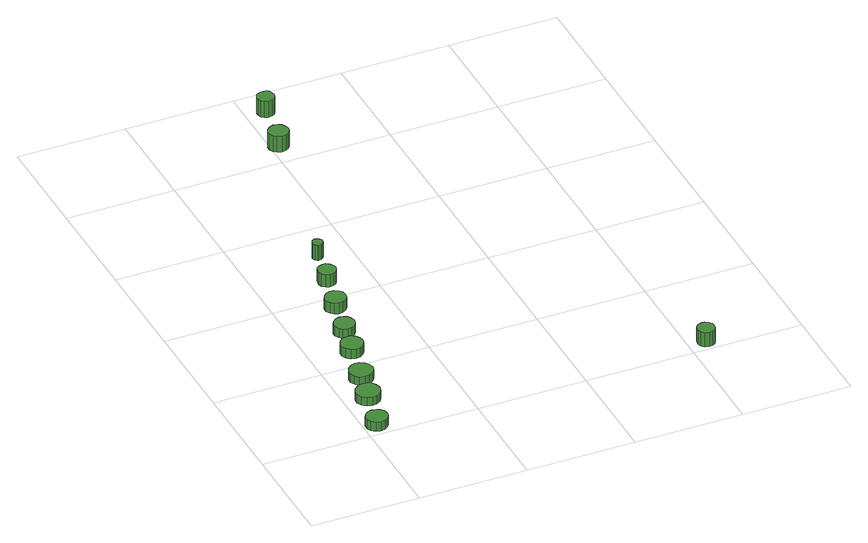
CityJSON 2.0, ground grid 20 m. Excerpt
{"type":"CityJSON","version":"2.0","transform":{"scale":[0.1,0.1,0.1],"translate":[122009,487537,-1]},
"CityObjects":{
"tree1":{"type":"SolitaryVegetationObject","attributes":{"function":"something"},"geometry":[{"type":"MultiSurface","lod":"1","boundaries":[[[0,1,2,3,4,5,6,7,8,9,10,11,12,13,14]],[[15,16,17,18,19,20,21,22,23,24,25,26,27,28,29]],[[0,29,28,1]],[[1,28,27,2]],[[2,27,26,3]],[[3,26,25,4]],[[4,25,24,5]],[[5,24,23,6]],[[6,23,22,7]],[[7,22,21,8]],[[8,21,20,9]],[[9,20,19,10]],[[10,19,18,11]],[[11,18,17,12]],[[12,17,16,13]],[[13,16,15,14]],[[14,15,29,0]]]}]},
"tree2":{"type":"SolitaryVegetationObject","attributes":{"function":"something"},"geometry":[{"type":"MultiSurface","lod":"1","boundaries":[[[30,31,32,33,34,35,36,37,38,39,40,41,42,43,44]],[[45,46,47,48,49,50,51,52,53,54,55,56,57,58,59]],[[30,59,58,31]],[[31,58,57,32]],[[32,57,56,33]],[[33,56,55,34]],[[34,55,54,35]],[[35,54,53,36]],[[36,53,52,37]],[[37,52,51,38]],[[38,51,50,39]],[[39,50,49,40]],[[40,49,48,41]],[[41,48,47,42]],[[42,47,46,43]],[[43,46,45,44]],[[44,45,59,30]]]}]},
"tree3":{"type":"SolitaryVegetationObject","attributes":{"function":"something"},"geometry":[{"type":"MultiSurface","lod":"1","boundaries":[[[60,61,62,63,64,65,66,67,68,69,70,71,72,73,74]],[[75,76,77,78,79,80,81,82,83,84,85,86,87,88,89]],[[60,89,88,61]],[[61,88,87,62]],[[62,87,86,63]],[[63,86,85,64]],[[64,85,84,65]],[[65,84,83,66]],[[66,83,82,67]],[[67,82,81,68]],[[68,81,80,69]],[[69,80,79,70]],[[70,79,78,71]],[[71,78,77,72]],[[72,77,76,73]],[[73,76,75,74]],[[74,75,89,60]]]}]},
"tree4":{"type":"SolitaryVegetationObject","attributes":{"function":"something"},"geometry":[{"type":"MultiSurface","lod":"1","boundaries":[[[90,91,92,93,94,95,96,97,98,99,100,101,102,103,104]],[[105,106,107,108,109,110,111,112,113,114,115,116,117,118,119]],[[90,119,118,91]],[[91,118,117,92]],[[92,117,116,93]],[[93,116,115,94]],[[94,115,114,95]],[[95,114,113,96]],[[96,113,112,97]],[[97,112,111,98]],[[98,111,110,99]],[[99,110,109,100]],[[100,109,108,101]],[[101,108,107,102]],[[102,107,106,103]],[[103,106,105,104]],[[104,105,119,90]]]}]},
"tree5":{"type":"SolitaryVegetationObject","attributes":{"function":"something"},"geometry":[{"type":"MultiSurface","lod":"1","boundaries":[[[120,121,122,123,124,125,126,127,128,129,130,131,132,133,134]],[[135,136,137,138,139,140,141,142,143,144,145,146,147,148,149]],[[120,149,148,121]],[[121,148,147,122]],[[122,147,146,123]],[[123,146,145,124]],[[124,145,144,125]],[[125,144,143,126]],[[126,143,142,127]],[[127,142,141,128]],[[128,141,140,129]],[[129,140,139,130]],[[130,139,138,131]],[[131,138,137,132]],[[132,137,136,133]],[[133,136,135,134]],[[134,135,149,120]]]}]},
"tree6":{"type":"SolitaryVegetationObject","attributes":{"function":"something"},"geometry":[{"type":"MultiSurface","lod":"1","boundaries":[[[150,151,152,153,154,155,156,157,158,159,160,161,162,163,164]],[[165,166,167,168,169,170,171,172,173,174,175,176,177,178,179]],[[150,179,178,151]],[[151,178,177,152]],[[152,177,176,153]],[[153,176,175,154]],[[154,175,174,155]],[[155,174,173,156]],[[156,173,172,157]],[[157,172,171,158]],[[158,171,170,159]],[[159,170,169,160]],[[160,169,168,161]],[[161,168,167,162]],[[162,167,166,163]],[[163,166,165,164]],[[164,165,179,150]]]}]},
"tree7":{"type":"SolitaryVegetationObject","attributes":{"function":"something"},"geometry":[{"type":"MultiSurface","lod":"1","boundaries":[[[180,181,182,183,184,185,186,187,188,189,190,191,192,193,194]],[[195,196,197,198,199,200,201,202,203,204,205,206,207,208,209]],[[180,209,208,181]],[[181,208,207,182]],[[182,207,206,183]],[[183,206,205,184]],[[184,205,204,185]],[[185,204,203,186]],[[186,203,202,187]],[[187,202,201,188]],[[188,201,200,189]],[[189,200,199,190]],[[190,199,198,191]],[[191,198,197,192]],[[192,197,196,193]],[[193,196,195,194]],[[194,195,209,180]]]}]},
"tree8":{"type":"SolitaryVegetationObject","attributes":{"function":"something"},"geometry":[{"type":"MultiSurface","lod":"1","boundaries":[[[210,211,212,213,214,215,216,217,218,219,220,221,222,223,224]],[[225,226,227,228,229,230,231,232,233,234,235,236,237,238,239]],[[210,239,238,211]],[[211,238,237,212]],[[212,237,236,213]],[[213,236,235,214]],[[214,235,234,215]],[[215,234,233,216]],[[216,233,232,217]],[[217,232,231,218]],[[218,231,230,219]],[[219,230,229,220]],[[220,229,228,221]],[[221,228,227,222]],[[222,227,226,223]],[[223,226,225,224]],[[224,225,239,210]]]}]},
"tree9":{"type":"SolitaryVegetationObject","attributes":{"function":"something"},"geometry":[{"type":"MultiSurface","lod":"1","boundaries":[[[240,241,242,243,244,245,246,247,248,249,250,251,252,253,254]],[[255,256,257,258,259,260,261,262,263,264,265,266,267,268,269]],[[240,269,268,241]],[[241,268,267,242]],[[242,267,266,243]],[[243,266,265,244]],[[244,265,264,245]],[[245,264,263,246]],[[246,263,262,247]],[[247,262,261,248]],[[248,261,260,249]],[[249,260,259,250]],[[250,259,258,251]],[[251,258,257,252]],[[252,257,256,253]],[[253,256,255,254]],[[254,255,269,240]]]}]},
"tree10":{"type":"SolitaryVegetationObject","attributes":{"function":"something"},"geometry":[{"type":"MultiSurface","lod":"1","boundaries":[[[270,271,272,273,274,275,276,277,278,279,280,281,282,283,284]],[[285,286,287,288,289,290,291,292,293,294,295,296,297,298,299]],[[270,299,298,271]],[[271,298,297,272]],[[272,297,296,273]],[[273,296,295,274]],[[274,295,294,275]],[[275,294,293,276]],[[276,293,292,277]],[[277,292,291,278]],[[278,291,290,279]],[[279,290,289,280]],[[280,289,288,281]],[[281,288,287,282]],[[282,287,286,283]],[[283,286,285,284]],[[284,285,299,270]]]}]},
"tree11":{"type":"SolitaryVegetationObject","attributes":{"function":"something"},"geometry":[{"type":"MultiSurface","lod":"1","boundaries":[[[300,301,302,303,304,305,306,307,308,309,310,311,312,313,314]],[[315,316,317,318,319,320,321,322,323,324,325,326,327,328,329]],[[300,329,328,301]],[[301,328,327,302]],[[302,327,326,303]],[[303,326,325,304]],[[304,325,324,305]],[[305,324,323,306]],[[306,323,322,307]],[[307,322,321,308]],[[308,321,320,309]],[[309,320,319,310]],[[310,319,318,311]],[[311,318,317,312]],[[312,317,316,313]],[[313,316,315,314]],[[314,315,329,300]]]}]}
},
"vertices":[
[45,28,25],[43,36,25],[38,42,25],[31,46,25],[23,47,25],[15,45,25],[9,39,25],[5,32,25],[5,23,25],[9,16,25],[15,10,25],[23,8,25],[31,9,25],[38,13,25],[43,20,25],[43,20,7],[38,13,7],[31,9,7],[23,8,7],[15,10,7],[9,16,7],[5,23,7],[5,32,7],[9,39,7],[15,45,7],[23,47,7],[31,46,7],[38,42,7],[43,36,7],[45,28,7],
[65,104,24],[63,113,24],[58,121,24],[50,125,24],[41,126,24],[32,123,24],[25,117,24],[21,109,24],[21,100,24],[25,91,24],[32,85,24],[41,82,24],[50,83,24],[58,88,24],[63,95,24],[63,95,7],[58,88,7],[50,83,7],[41,82,7],[32,85,7],[25,91,7],[21,100,7],[21,109,7],[25,117,7],[32,123,7],[41,126,7],[50,125,7],[58,121,7],[63,113,7],[65,104,7],
[79,164,24],[77,173,24],[72,180,24],[64,185,24],[55,186,24],[46,183,24],[40,177,24],[36,169,24],[36,160,24],[40,152,24],[46,145,24],[55,143,24],[64,144,24],[72,148,24],[77,155,24],[77,155,7],[72,148,7],[64,144,7],[55,143,7],[46,145,7],[40,152,7],[36,160,7],[36,169,7],[40,177,7],[46,183,7],[55,186,7],[64,185,7],[72,180,7],[77,173,7],[79,164,7],
[96,241,26],[94,249,26],[89,256,26],[82,261,26],[73,261,26],[65,259,26],[59,253,26],[55,245,26],[55,237,26],[59,229,26],[65,223,26],[73,220,26],[82,221,26],[89,226,26],[94,233,26],[94,233,7],[89,226,7],[82,221,7],[73,220,7],[65,223,7],[59,229,7],[55,237,7],[55,245,7],[59,253,7],[65,259,7],[73,261,7],[82,261,7],[89,256,7],[94,249,7],[96,241,7],
[107,300,26],[105,308,26],[101,314,26],[94,318,26],[86,319,26],[78,316,26],[73,311,26],[69,304,26],[69,296,26],[73,289,26],[78,283,26],[86,281,26],[94,282,26],[101,286,26],[105,292,26],[105,292,7],[101,286,7],[94,282,7],[86,281,7],[78,283,7],[73,289,7],[69,296,7],[69,304,7],[73,311,7],[78,316,7],[86,319,7],[94,318,7],[101,314,7],[105,308,7],[107,300,7],
[123,372,29],[122,380,29],[117,386,29],[110,390,29],[102,391,29],[95,389,29],[89,383,29],[85,376,29],[85,368,29],[89,361,29],[95,355,29],[102,353,29],[110,354,29],[117,358,29],[122,364,29],[122,364,7],[117,358,7],[110,354,7],[102,353,7],[95,355,7],[89,361,7],[85,368,7],[85,376,7],[89,383,7],[95,389,7],[102,391,7],[110,390,7],[117,386,7],[122,380,7],[123,372,7],
[140,449,32],[138,455,32],[134,461,32],[128,465,32],[121,465,32],[115,463,32],[109,459,32],[107,452,32],[107,445,32],[109,439,32],[115,434,32],[121,432,32],[128,433,32],[134,436,32],[138,442,32],[138,442,7],[134,436,7],[128,433,7],[121,432,7],[115,434,7],[109,439,7],[107,445,7],[107,452,7],[109,459,7],[115,463,7],[121,465,7],[128,465,7],[134,461,7],[138,455,7],[140,449,7],
[148,521,38],[148,525,38],[145,528,38],[142,530,38],[137,531,38],[134,529,38],[131,527,38],[129,523,38],[129,519,38],[131,515,38],[134,512,38],[137,511,38],[142,512,38],[145,514,38],[148,517,38],[148,517,7],[145,514,7],[142,512,7],[137,511,7],[134,512,7],[131,515,7],[129,519,7],[129,523,7],[131,527,7],[134,529,7],[137,531,7],[142,530,7],[145,528,7],[148,525,7],[148,521,7],
[233,848,39],[231,855,39],[227,861,39],[220,865,39],[212,866,39],[205,863,39],[199,858,39],[196,851,39],[196,844,39],[199,837,39],[205,832,39],[212,829,39],[220,830,39],[227,834,39],[231,840,39],[231,840,7],[227,834,7],[220,830,7],[212,829,7],[205,832,7],[199,837,7],[196,844,7],[196,851,7],[199,858,7],[205,863,7],[212,866,7],[220,865,7],[227,861,7],[231,855,7],[233,848,7],
[252,948,40],[250,954,40],[247,959,40],[241,962,40],[234,963,40],[228,961,40],[223,957,40],[221,951,40],[221,944,40],[223,938,40],[228,934,40],[234,932,40],[241,933,40],[247,936,40],[250,941,40],[250,941,7],[247,936,7],[241,933,7],[234,932,7],[228,934,7],[223,938,7],[221,944,7],[221,951,7],[223,957,7],[228,961,7],[234,963,7],[241,962,7],[247,959,7],[250,954,7],[252,948,7],
[648,22,36],[647,29,36],[643,34,36],[637,38,36],[631,38,36],[624,36,36],[619,32,36],[617,26,36],[617,19,36],[619,13,36],[624,8,36],[631,6,36],[637,7,36],[643,10,36],[647,16,36],[647,16,7],[643,10,7],[637,7,7],[631,6,7],[624,8,7],[619,13,7],[617,19,7],[617,26,7],[619,32,7],[624,36,7],[631,38,7],[637,38,7],[643,34,7],[647,29,7],[648,22,7]
]}
